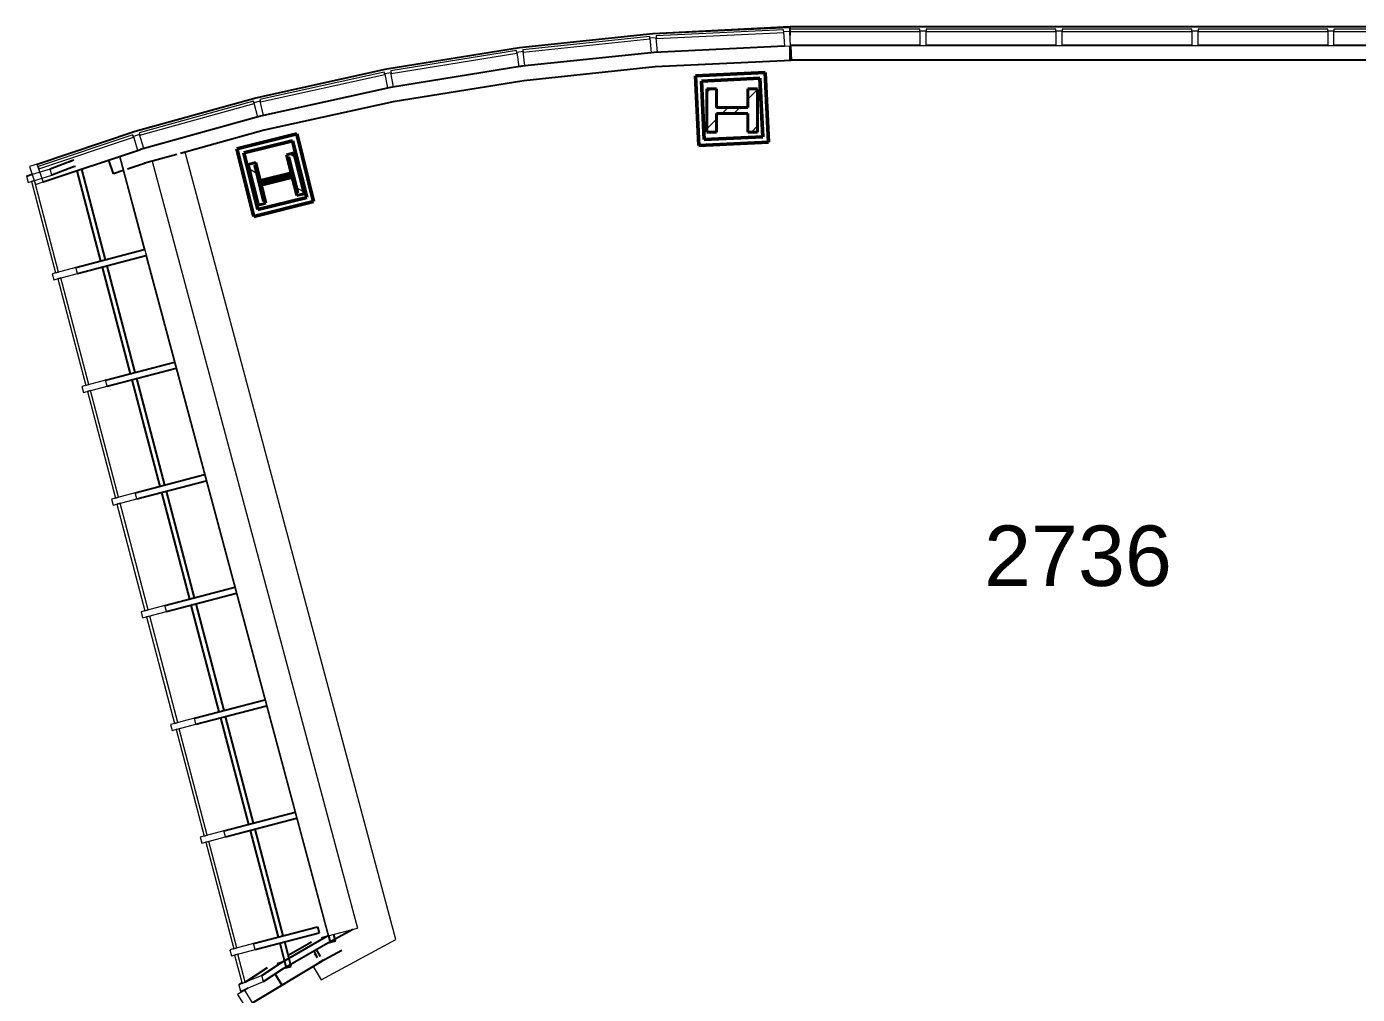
# Model space of a CAD drawing. Header units: inches. Extents: x -1132 to 7533, y -2240 to 4304.
# Drawn here: x 575 to 1104, y 3868 to 4252 of the extents above; entities that cross this region are included whole.
import ezdxf

# ---------------------------------------------------------------- set-up
doc = ezdxf.new("R2010")
doc.units = ezdxf.units.IN
doc.header["$LTSCALE"] = 96
doc.header["$MEASUREMENT"] = 0
for name, color, linetype in [('A-ANNO-ROOM', 4, 'CONTINUOUS'), ('A-COLS', 5, 'CONTINUOUS'), ('A-GLAZ', 2, 'CONTINUOUS'), ('A-WALL-FULL', 6, 'CONTINUOUS')]:
    doc.layers.add(name, color=color, linetype=linetype)
doc.styles.add('ARIAL', font='arial.ttf')

msp = doc.modelspace()

# ---------------------------------------------------------------- linework, layer by layer
at = {"layer": 'A-COLS', "lineweight": 15}
for p, q in [((845.48, 4226.12), (847.03, 4227.68)), ((861.86, 4223.49), (865.68, 4227.32)), ((851.64, 4217.89), (854.02, 4220.27)), ((856.25, 4217.89), (858.63, 4220.27)), ((845.48, 4211.72), (849.3, 4215.54)), ((863.24, 4210.48), (865.68, 4212.92)), ((848.84, 4210.48), (849.3, 4210.94)), ((680.05, 4201.8), (681.92, 4200.68)), ((665.68, 4197.19), (666.59, 4197.41)), ((669.24, 4182.92), (665.68, 4197.19)), ((666.08, 4198.32), (666.42, 4198.11)), ((666.59, 4197.41), (666.62, 4197.33)), ((678.84, 4200.47), (679.75, 4200.69)), ((678.86, 4200.38), (678.84, 4200.47)), ((679.49, 4197.79), (680.08, 4198.38)), ((679.75, 4200.69), (683.31, 4186.43)), ((663.85, 4195.85), (667.53, 4193.64)), ((668.3, 4190.57), (680.54, 4193.62)), ((680.68, 4193.05), (668.45, 4190)), ((670.59, 4191.8), (672.87, 4190.43)), ((672.88, 4191.18), (673.48, 4191.79)), ((675.06, 4192.92), (677.34, 4191.55)), ((679.01, 4192.71), (679.62, 4193.31)), ((680.41, 4194.11), (681, 4194.69)), ((668.51, 4186.81), (669.1, 4187.4)), ((681.72, 4188.92), (685.4, 4186.7)), ((682.39, 4186.2), (682.37, 4186.29)), ((683.31, 4186.43), (682.39, 4186.2)), ((667.33, 4181.88), (667.88, 4181.55)), ((670.15, 4183.15), (669.24, 4182.92)), ((669.43, 4183.13), (670.02, 4183.71)), ((670.13, 4183.24), (670.15, 4183.15))]:
    msp.add_line(p, q, dxfattribs=at)
at = {"layer": 'A-COLS', "lineweight": 40}
for p, q in [((849.3, 4227.68), (845.48, 4227.68)), ((845.48, 4227.68), (845.48, 4210.48)), ((849.3, 4220.27), (849.3, 4227.68)), ((865.68, 4227.68), (861.86, 4227.68)), ((861.86, 4227.68), (861.86, 4220.27)), ((865.68, 4210.48), (865.68, 4227.68)), ((861.86, 4220.27), (849.3, 4220.27)), ((849.3, 4210.48), (849.3, 4217.89)), ((849.3, 4217.89), (861.86, 4217.89)), ((861.86, 4217.89), (861.86, 4210.48)), ((845.48, 4210.48), (849.3, 4210.48)), ((861.86, 4210.48), (865.68, 4210.48)), ((681.55, 4202.17), (678.6, 4201.44)), ((685.59, 4185.97), (681.55, 4202.17)), ((666.35, 4198.38), (663.4, 4197.65)), ((663.4, 4197.65), (667.44, 4181.45)), ((666.63, 4197.33), (665.94, 4197.16)), ((665.94, 4197.16), (669.45, 4183.07)), ((668.14, 4191.19), (666.35, 4198.38)), ((668.33, 4190.5), (666.63, 4197.33)), ((678.6, 4201.44), (680.39, 4194.25)), ((679.54, 4200.55), (678.85, 4200.38)), ((678.85, 4200.38), (680.55, 4193.55)), ((683.05, 4186.46), (679.54, 4200.55)), ((680.39, 4194.25), (668.14, 4191.19)), ((680.55, 4193.55), (668.33, 4190.5)), ((668.44, 4190.07), (680.66, 4193.12)), ((668.6, 4189.37), (680.84, 4192.42)), ((680.66, 4193.12), (682.36, 4186.29)), ((680.84, 4192.42), (682.64, 4185.23)), ((670.14, 4183.24), (668.44, 4190.07)), ((670.39, 4182.18), (668.6, 4189.37)), ((682.36, 4186.29), (683.05, 4186.46)), ((682.64, 4185.23), (685.59, 4185.97)), ((667.44, 4181.45), (670.39, 4182.18)), ((669.45, 4183.07), (670.14, 4183.24))]:
    msp.add_line(p, q, dxfattribs=at)
at = {"layer": 'A-GLAZ'}
for p, q in [((771.06, 4244.01), (824.05, 4249.56)), ((824.05, 4249.56), (878.44, 4252.15)), ((878.44, 4252.15), (878.52, 4250.4)), ((878.59, 4251.33), (878.59, 4252.33)), ((878.59, 4252.33), (1303.14, 4252.33)), ((878.59, 4248.97), (878.59, 4250.33)), ((718.48, 4235.51), (771.06, 4244.01)), ((876.3, 4244.54), (824.62, 4242.08)), ((878.59, 4239.08), (878.59, 4244.65)), ((930.08, 4244.83), (878.79, 4244.83)), ((878.8, 4244.66), (879.07, 4238.92)), ((984.08, 4244.83), (932.58, 4244.83)), ((1038.08, 4244.83), (986.58, 4244.83)), ((1092.08, 4244.83), (1040.58, 4244.83)), ((1146.08, 4244.83), (1094.58, 4244.83)), ((824.62, 4242.08), (772.05, 4236.57)), ((879.07, 4238.92), (825.05, 4236.34)), ((878.59, 4239.08), (1256.2, 4239.08)), ((666.45, 4224.07), (718.48, 4235.51)), ((772.05, 4236.57), (719.88, 4228.14)), ((825.05, 4236.34), (772.81, 4230.87)), ((772.81, 4230.87), (720.96, 4222.49)), ((618.46, 4210.76), (666.45, 4224.07)), ((719.88, 4228.14), (668.26, 4216.79)), ((720.96, 4222.49), (669.65, 4211.21)), ((668.26, 4216.79), (620.65, 4203.59)), ((579.59, 4197.76), (618.46, 4210.76)), ((669.65, 4211.21), (636.47, 4202.01)), ((581.97, 4190.65), (620.65, 4203.59)), ((593.3, 4199.02), (584.69, 4195.8)), ((594.02, 4196.62), (585.33, 4193.38)), ((592.13, 4198.71), (593.3, 4199.02)), ((594.1, 4199.28), (593.3, 4199.02)), ((594.74, 4196.86), (594.02, 4196.62)), ((609.82, 4193.9), (607.99, 4199.35)), ((622.58, 4198.17), (615.4, 4195.77)), ((635.03, 4201.61), (622.33, 4198.09)), ((575.36, 4192.93), (577.51, 4193.73)), ((595.32, 4195.11), (604.74, 4159.26)), ((606.75, 4159.79), (597.29, 4195.77)), ((613.69, 4195.2), (609.82, 4193.9)), ((594.97, 4156.69), (622.11, 4163.83)), ((595.6, 4154.28), (622.75, 4161.41)), ((605.37, 4156.84), (616.49, 4114.53)), ((618.5, 4115.06), (607.38, 4157.37)), ((606.72, 4111.96), (634.07, 4119.15)), ((607.36, 4109.54), (634.72, 4116.73)), ((617.12, 4112.11), (628.24, 4069.8)), ((630.25, 4070.32), (619.14, 4112.64)), ((618.47, 4067.23), (646.04, 4074.47)), ((619.11, 4064.81), (646.69, 4072.06)), ((628.88, 4067.38), (639.99, 4025.06)), ((642, 4025.59), (630.89, 4067.91)), ((630.23, 4022.5), (658.01, 4029.8)), ((630.86, 4020.08), (658.66, 4027.38)), ((640.63, 4022.65), (651.75, 3980.33)), ((653.76, 3980.86), (642.64, 4023.17)), ((641.98, 3977.77), (669.98, 3985.12)), ((642.61, 3975.35), (670.63, 3982.71)), ((652.38, 3977.91), (663.5, 3935.6)), ((665.51, 3936.13), (654.39, 3978.44)), ((653.73, 3933.03), (681.95, 3940.45)), ((654.37, 3930.62), (682.6, 3938.03)), ((664.13, 3933.18), (675.25, 3890.87)), ((677.26, 3891.4), (666.15, 3933.71)), ((665.48, 3888.3), (690.9, 3894.98)), ((666.12, 3885.88), (691.54, 3892.56)), ((676.6, 3880.76), (694.17, 3890.95)), ((690.9, 3894.98), (691.54, 3892.56)), ((694.17, 3890.95), (692.47, 3890.5)), ((694.17, 3890.95), (695.08, 3891.44)), ((695.05, 3888.63), (704.93, 3893.95)), ((695.32, 3891.37), (695.97, 3888.87)), ((697.99, 3889.4), (697.33, 3891.91)), ((698.36, 3890.09), (698.23, 3890.34)), ((675.89, 3888.45), (678.44, 3878.71)), ((677.52, 3878.47), (695.05, 3888.63)), ((680.46, 3879.24), (677.9, 3888.98)), ((679.3, 3883.63), (688.55, 3888.98)), ((689.4, 3885.35), (690.4, 3883.51)), ((700.56, 3885.51), (691.93, 3880.93)), ((695.05, 3888.63), (697.99, 3889.4)), ((665.09, 3864.71), (691.93, 3880.93)), ((668.8, 3875.67), (676.6, 3880.76)), ((676.6, 3880.76), (674.84, 3880.3)), ((690.94, 3882.6), (689.88, 3884.4)), ((691.93, 3880.93), (691.7, 3881.31)), ((662.13, 3872.91), (671.04, 3878.73)), ((669.45, 3873.2), (677.52, 3878.47)), ((674.06, 3876.21), (676.75, 3871.75)), ((677.52, 3878.47), (680.46, 3879.24)), ((659.7, 3871.91), (660.85, 3872.66)), ((661.99, 3869.84), (663.41, 3870.7))]:
    msp.add_line(p, q, dxfattribs=at)
at = {"layer": 'A-GLAZ', "lineweight": 13}
for p, q in [((878.58, 4252.33), (824.17, 4249.57)), ((875.99, 4251.03), (825.43, 4248.62)), ((825.48, 4247.63), (876.04, 4250.04)), ((876.04, 4250.04), (875.99, 4251.03)), ((878.47, 4251.57), (878.59, 4251.58)), ((930.08, 4251.33), (878.59, 4251.33)), ((878.59, 4251.33), (878.59, 4250.33)), ((878.59, 4250.33), (930.08, 4250.33)), ((930.08, 4250.33), (930.08, 4251.33)), ((984.08, 4251.33), (932.58, 4251.33)), ((932.58, 4251.33), (932.58, 4250.33)), ((932.58, 4250.33), (984.08, 4250.33)), ((984.08, 4250.33), (984.08, 4251.33)), ((1038.08, 4251.33), (986.58, 4251.33)), ((986.58, 4251.33), (986.58, 4250.33)), ((986.58, 4250.33), (1038.08, 4250.33)), ((1038.08, 4250.33), (1038.08, 4251.33)), ((1092.08, 4251.33), (1040.58, 4251.33)), ((1040.58, 4251.33), (1040.58, 4250.33)), ((1040.58, 4250.33), (1092.08, 4250.33)), ((1092.08, 4250.33), (1092.08, 4251.33)), ((1146.08, 4251.33), (1094.58, 4251.33)), ((1094.58, 4251.33), (1094.58, 4250.33)), ((1094.58, 4250.33), (1146.08, 4250.33)), ((822.82, 4248.42), (772.5, 4243.16)), ((772.61, 4242.16), (822.92, 4247.43)), ((822.92, 4247.43), (822.82, 4248.42)), ((825.43, 4248.62), (825.48, 4247.63)), ((769.9, 4242.81), (719.96, 4234.73)), ((720.12, 4233.75), (770.06, 4241.82)), ((770.06, 4241.82), (769.9, 4242.81)), ((772.5, 4243.16), (772.61, 4242.16)), ((717.38, 4234.24), (667.97, 4223.38)), ((717.6, 4233.27), (717.38, 4234.24)), ((719.96, 4234.73), (720.12, 4233.75)), ((668.19, 4222.41), (717.6, 4233.27)), ((667.97, 4223.38), (668.19, 4222.41)), ((665.43, 4222.75), (620.01, 4210.16)), ((620.28, 4209.19), (665.7, 4221.79)), ((665.7, 4221.79), (665.43, 4222.75)), ((617.51, 4209.39), (579.91, 4196.81)), ((580.23, 4195.86), (617.83, 4208.44)), ((617.83, 4208.44), (617.51, 4209.39)), ((620.01, 4210.16), (620.28, 4209.19)), ((722.04, 3889.89), (638.27, 4202.51)), ((579.91, 4196.81), (580.23, 4195.86)), ((612.2, 4200.76), (622.1, 4163.82)), ((612.37, 4200.82), (695.29, 3891.36)), ((625.21, 4198.89), (706.78, 3894.44)), ((578.49, 4191.27), (577.24, 4190.89)), ((588.05, 4154.88), (578.49, 4191.27)), ((577.24, 4190.89), (586.79, 4154.54)), ((622.75, 4161.41), (695.12, 3891.32)), ((586.79, 4154.54), (588.05, 4154.88)), ((589, 4152.54), (587.74, 4152.21)), ((587.74, 4152.21), (598.86, 4109.9)), ((600.12, 4110.23), (589, 4152.54)), ((598.86, 4109.9), (600.12, 4110.23)), ((600.75, 4107.81), (599.49, 4107.48)), ((599.49, 4107.48), (610.61, 4065.16)), ((611.87, 4065.49), (600.75, 4107.81)), ((610.61, 4065.16), (611.87, 4065.49)), ((612.5, 4063.08), (611.25, 4062.75)), ((611.25, 4062.75), (622.36, 4020.43)), ((623.62, 4020.76), (612.5, 4063.08)), ((622.36, 4020.43), (623.62, 4020.76)), ((624.26, 4018.34), (623, 4018.01)), ((623, 4018.01), (634.11, 3975.7)), ((635.37, 3976.03), (624.26, 4018.34)), ((634.11, 3975.7), (635.37, 3976.03)), ((636.01, 3973.61), (634.75, 3973.28)), ((634.75, 3973.28), (645.87, 3930.97)), ((647.13, 3931.3), (636.01, 3973.61)), ((645.87, 3930.97), (647.13, 3931.3)), ((647.76, 3928.88), (646.5, 3928.55)), ((646.5, 3928.55), (657.62, 3886.24)), ((658.88, 3886.57), (647.76, 3928.88)), ((695.12, 3891.32), (706.78, 3894.44)), ((657.62, 3886.24), (658.88, 3886.57)), ((692.29, 3873.93), (722.04, 3889.89)), ((659.2, 3884.07), (657.94, 3883.74)), ((657.94, 3883.74), (660.92, 3872.41)), ((662.13, 3872.91), (659.2, 3884.07)), ((689.1, 3879.22), (692.29, 3873.93)), ((660.92, 3872.41), (662.13, 3872.91))]:
    msp.add_line(p, q, dxfattribs=at)
at = {"layer": 'A-GLAZ', "lineweight": 20}
for p, q in [((878.52, 4250.4), (876.02, 4250.29)), ((876.02, 4250.29), (876.3, 4244.54)), ((878.8, 4244.66), (878.52, 4250.4)), ((876.3, 4244.54), (878.8, 4244.66)), ((579.59, 4197.76), (576.51, 4196.73)), ((576.51, 4196.73), (578.89, 4189.61)), ((581.97, 4190.65), (579.59, 4197.76)), ((584.69, 4195.8), (575.36, 4192.93)), ((575.36, 4192.93), (576, 4190.51)), ((576, 4190.51), (585.33, 4193.38)), ((585.33, 4193.38), (584.69, 4195.8)), ((578.89, 4189.61), (581.97, 4190.65)), ((594.97, 4156.69), (585.53, 4154.21)), ((585.53, 4154.21), (586.17, 4151.8)), ((586.17, 4151.8), (595.6, 4154.28)), ((595.6, 4154.28), (594.97, 4156.69)), ((606.72, 4111.96), (597.28, 4109.48)), ((607.36, 4109.54), (606.72, 4111.96)), ((597.28, 4109.48), (597.92, 4107.06)), ((597.92, 4107.06), (607.36, 4109.54)), ((618.47, 4067.23), (609.04, 4064.75)), ((609.04, 4064.75), (609.67, 4062.33)), ((609.67, 4062.33), (619.11, 4064.81)), ((619.11, 4064.81), (618.47, 4067.23)), ((630.23, 4022.5), (620.79, 4020.02)), ((630.86, 4020.08), (630.23, 4022.5)), ((620.79, 4020.02), (621.42, 4017.6)), ((621.42, 4017.6), (630.86, 4020.08)), ((641.98, 3977.77), (632.54, 3975.29)), ((632.54, 3975.29), (633.18, 3972.87)), ((633.18, 3972.87), (642.61, 3975.35)), ((642.61, 3975.35), (641.98, 3977.77)), ((653.73, 3933.03), (644.29, 3930.55)), ((654.37, 3930.62), (653.73, 3933.03)), ((644.29, 3930.55), (644.93, 3928.14)), ((644.93, 3928.14), (654.37, 3930.62)), ((665.48, 3888.3), (656.05, 3885.82)), ((656.05, 3885.82), (656.68, 3883.41)), ((656.68, 3883.41), (666.12, 3885.88)), ((666.12, 3885.88), (665.48, 3888.3)), ((668.8, 3875.67), (659.7, 3871.91)), ((669.45, 3873.2), (668.8, 3875.67)), ((661.99, 3869.84), (659.15, 3868.13)), ((659.7, 3871.91), (660.35, 3869.44)), ((660.35, 3869.44), (669.45, 3873.2)), ((665.09, 3864.71), (661.99, 3869.84)), ((659.15, 3868.13), (662.25, 3862.99))]:
    msp.add_line(p, q, dxfattribs=at)
at = {"layer": 'A-GLAZ', "lineweight": 20, "extrusion": (0, 0, -1)}
for p, q in [((932.58, 4250.58), (930.08, 4250.58)), ((930.08, 4250.58), (930.08, 4244.83)), ((932.58, 4244.83), (932.58, 4250.58)), ((986.58, 4250.58), (984.08, 4250.58)), ((984.08, 4250.58), (984.08, 4244.83)), ((986.58, 4244.83), (986.58, 4250.58)), ((1040.58, 4250.58), (1038.08, 4250.58)), ((1038.08, 4250.58), (1038.08, 4244.83)), ((1040.58, 4244.83), (1040.58, 4250.58)), ((1094.58, 4250.58), (1092.08, 4250.58)), ((1092.08, 4250.58), (1092.08, 4244.83)), ((1094.58, 4244.83), (1094.58, 4250.58)), ((825.43, 4247.91), (822.93, 4247.72)), ((822.93, 4247.72), (823.37, 4241.98)), ((825.86, 4242.17), (825.43, 4247.91)), ((930.08, 4244.83), (932.58, 4244.83)), ((984.08, 4244.83), (986.58, 4244.83)), ((1038.08, 4244.83), (1040.58, 4244.83)), ((1092.08, 4244.83), (1094.58, 4244.83)), ((772.53, 4242.44), (770.06, 4242.11)), ((770.06, 4242.11), (770.82, 4236.41)), ((773.29, 4236.74), (772.53, 4242.44)), ((823.37, 4241.98), (825.86, 4242.17)), ((720.03, 4234.02), (717.58, 4233.55)), ((717.58, 4233.55), (718.65, 4227.9)), ((721.11, 4228.37), (720.03, 4234.02)), ((770.82, 4236.41), (773.29, 4236.74)), ((718.65, 4227.9), (721.11, 4228.37)), ((668.09, 4222.68), (665.66, 4222.07)), ((665.66, 4222.07), (667.05, 4216.49)), ((669.48, 4217.1), (668.09, 4222.68)), ((667.05, 4216.49), (669.48, 4217.1)), ((620.17, 4209.45), (617.78, 4208.72)), ((617.78, 4208.72), (619.46, 4203.22)), ((621.85, 4203.96), (620.17, 4209.45)), ((619.46, 4203.22), (621.85, 4203.96))]:
    msp.add_line(p, q, dxfattribs=at)
at = {"layer": 'A-GLAZ', "extrusion": (0, 0, -1)}
for p, q in [((692.03, 3883.18), (690.45, 3885.96)), ((691.96, 3880.95), (692.97, 3881.52)), ((692.97, 3881.52), (692.77, 3881.88))]:
    msp.add_line(p, q, dxfattribs=at)
at = {"layer": 'A-WALL-FULL', "lineweight": 50}
for p, q in [((868.73, 4234.17), (841, 4232.85)), ((870.05, 4206.45), (868.73, 4234.17)), ((841, 4232.85), (842.32, 4205.13)), ((843.35, 4230.71), (866.59, 4231.82)), ((844.46, 4207.48), (843.35, 4230.71)), ((866.59, 4231.82), (867.69, 4208.59)), ((682.65, 4209.74), (658.88, 4203.81)), ((689.34, 4182.89), (682.65, 4209.74)), ((867.69, 4208.59), (844.46, 4207.48)), ((658.88, 4203.81), (665.57, 4176.96)), ((661.6, 4202.17), (681.01, 4207.01)), ((667.21, 4179.69), (661.6, 4202.17)), ((681.01, 4207.01), (686.62, 4184.52)), ((842.32, 4205.13), (870.05, 4206.45)), ((665.57, 4176.96), (689.34, 4182.89)), ((686.62, 4184.52), (667.21, 4179.69))]:
    msp.add_line(p, q, dxfattribs=at)

# ---------------------------------------------------------------- texts
at = {"layer": 'A-ANNO-ROOM', "style": 'ARIAL'}
msp.add_text('2736', height=24, dxfattribs=at).set_placement((955.64, 4030.26))

doc.saveas('drawing.dxf')
